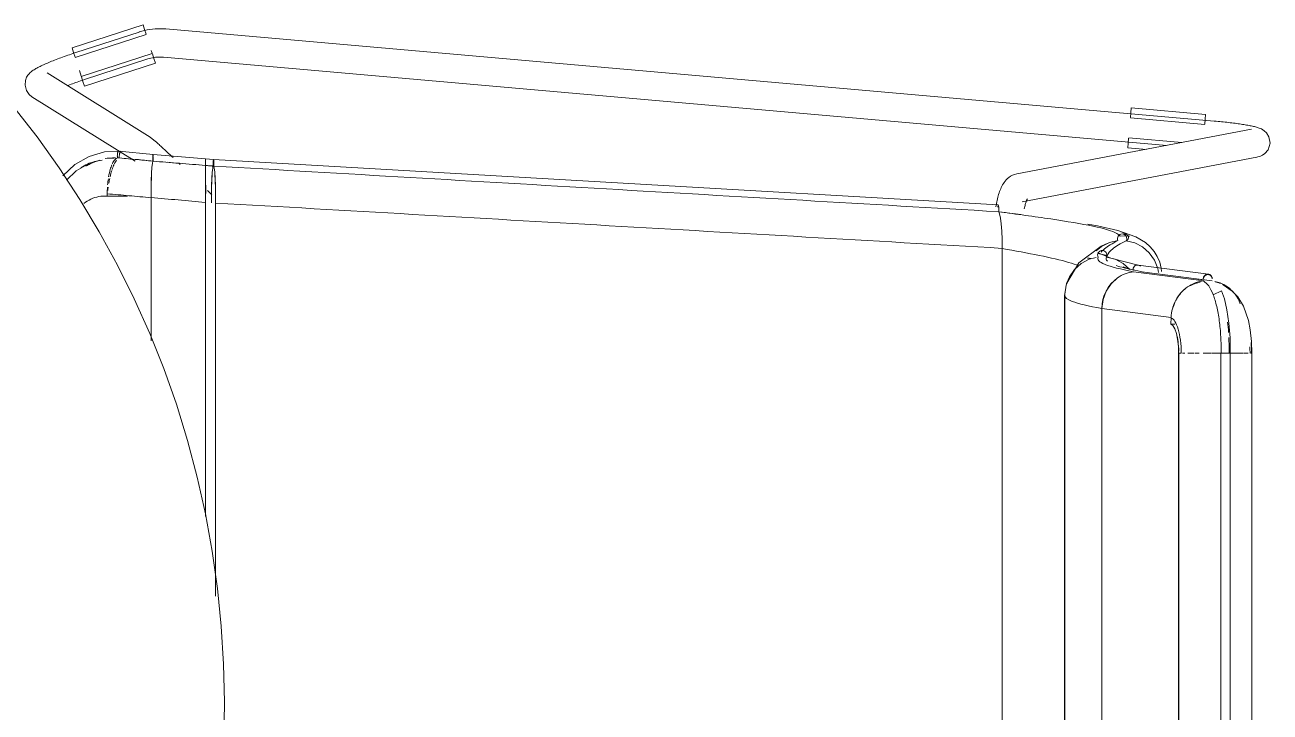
# Model space of a CAD drawing. Header units: millimetres. Extents: x 155927 to 317870, y -36033 to 97293.
# Drawn here: x 171020 to 171547, y 12302 to 12592 of the extents above; entities that cross this region are included whole.
import ezdxf

# ---------------------------------------------------------------- set-up
doc = ezdxf.new("R2010")
doc.units = ezdxf.units.MM
doc.header["$MEASUREMENT"] = 0
doc.layers.add('I-FURN', color=8, linetype='CONTINUOUS', lineweight=9)

msp = doc.modelspace()

# ---------------------------------------------------------------- linework, layer by layer
at = {"layer": 'I-FURN'}
for p, q in [((171039.9, 12582.57), (171069.91, 12592.26)), ((171069.91, 12592.26), (171070.54, 12590.31)), ((171041.21, 12578.53), (171071.21, 12588.22)), ((171068.27, 12589.26), (171041.46, 12580.55)), ((171068.32, 12589.28), (171068.27, 12589.26)), ((171069.41, 12589.6), (171068.32, 12589.28)), ((171070.52, 12589.89), (171069.41, 12589.6)), ((171071.63, 12590.13), (171070.52, 12589.89)), ((171070.54, 12590.31), (171071.17, 12588.34)), ((171072.76, 12590.33), (171071.63, 12590.13)), ((171073.89, 12590.48), (171072.76, 12590.33)), ((171075.03, 12590.58), (171073.89, 12590.48)), ((171076.17, 12590.64), (171075.03, 12590.58)), ((171077.31, 12590.66), (171076.17, 12590.64)), ((171078.45, 12590.62), (171077.31, 12590.66)), ((171079.59, 12590.55), (171078.45, 12590.62)), ((171522.91, 12551.6), (171079.59, 12590.54)), ((171040.53, 12580.62), (171039.9, 12582.57)), ((171073.41, 12581.41), (171073.79, 12580.25)), ((171028.92, 12575.89), (171029.48, 12576.13)), ((171029.48, 12576.13), (171030.06, 12576.38)), ((171030.06, 12576.38), (171030.66, 12576.62)), ((171030.66, 12576.62), (171031.27, 12576.87)), ((171031.27, 12576.87), (171031.89, 12577.12)), ((171031.89, 12577.12), (171032.53, 12577.38)), ((171032.53, 12577.38), (171033.19, 12577.63)), ((171033.19, 12577.63), (171033.85, 12577.88)), ((171033.85, 12577.88), (171034.53, 12578.14)), ((171034.53, 12578.14), (171035.22, 12578.39)), ((171035.22, 12578.39), (171035.92, 12578.65)), ((171035.92, 12578.65), (171036.62, 12578.9)), ((171036.62, 12578.9), (171037.34, 12579.16)), ((171037.34, 12579.16), (171038.06, 12579.41)), ((171038.06, 12579.41), (171038.79, 12579.66)), ((171038.79, 12579.66), (171039.52, 12579.91)), ((171039.52, 12579.91), (171040.26, 12580.15)), ((171040.26, 12580.15), (171041, 12580.4)), ((171041.17, 12578.65), (171040.53, 12580.62)), ((171041, 12580.4), (171041.46, 12580.55)), ((171073.82, 12580.15), (171043.81, 12570.46)), ((171045.12, 12566.42), (171075.12, 12576.11)), ((171045.16, 12569.14), (171071.98, 12577.85)), ((171071.98, 12577.85), (171072.62, 12578.04)), ((171072.62, 12578.04), (171073.26, 12578.21)), ((171073.26, 12578.21), (171073.9, 12578.35)), ((171073.86, 12580.03), (171074.49, 12578.06)), ((171073.9, 12578.35), (171074.56, 12578.46)), ((171074.49, 12578.06), (171075.12, 12576.11)), ((171074.56, 12578.46), (171075.21, 12578.55)), ((171075.21, 12578.55), (171075.87, 12578.61)), ((171075.87, 12578.61), (171076.53, 12578.65)), ((171076.53, 12578.65), (171077.19, 12578.66)), ((171077.19, 12578.66), (171077.86, 12578.64)), ((171077.86, 12578.64), (171078.52, 12578.6)), ((171078.52, 12578.6), (171078.54, 12578.59)), ((171078.54, 12578.59), (171502.89, 12541.31)), ((171020.69, 12570.1), (171021.26, 12571.01)), ((171021.26, 12571.01), (171021.78, 12571.64)), ((171021.78, 12571.64), (171022.24, 12572.1)), ((171022.24, 12572.1), (171022.67, 12572.47)), ((171022.67, 12572.47), (171023.07, 12572.78)), ((171023.07, 12572.78), (171023.46, 12573.06)), ((171023.46, 12573.06), (171023.85, 12573.32)), ((171023.85, 12573.32), (171024.24, 12573.56)), ((171024.24, 12573.56), (171024.64, 12573.8)), ((171024.64, 12573.8), (171025.05, 12574.03)), ((171025.05, 12574.03), (171025.48, 12574.26)), ((171025.48, 12574.26), (171025.92, 12574.48)), ((171025.92, 12574.48), (171026.37, 12574.71)), ((171026.37, 12574.71), (171026.85, 12574.94)), ((171026.85, 12574.94), (171027.34, 12575.18)), ((171027.34, 12575.18), (171027.85, 12575.41)), ((171027.85, 12575.41), (171028.38, 12575.65)), ((171028.38, 12575.65), (171028.92, 12575.89)), ((171072.89, 12544.75), (171029.3, 12572.06)), ((171042.98, 12573.04), (171043.78, 12570.56)), ((171020, 12566.74), (171020.17, 12568.72)), ((171020.59, 12564.51), (171020, 12566.74)), ((171020.17, 12568.72), (171020.69, 12570.1)), ((171038.19, 12566.69), (171038.81, 12566.93)), ((171038.81, 12566.93), (171039.45, 12567.16)), ((171039.45, 12567.16), (171040.09, 12567.4)), ((171040.09, 12567.4), (171040.75, 12567.63)), ((171040.75, 12567.63), (171041.42, 12567.87)), ((171041.42, 12567.87), (171042.09, 12568.1)), ((171042.09, 12568.1), (171042.77, 12568.34)), ((171042.77, 12568.34), (171043.45, 12568.57)), ((171043.45, 12568.57), (171044.14, 12568.8)), ((171044.49, 12568.37), (171043.85, 12570.34)), ((171044.14, 12568.8), (171044.84, 12569.03)), ((171045.12, 12566.42), (171044.49, 12568.37)), ((171044.84, 12569.03), (171045.16, 12569.14)), ((171021.81, 12562.78), (171020.59, 12564.51)), ((171021.81, 12562.78), (171022.93, 12561.89)), ((171022.93, 12561.89), (171066.52, 12534.58)), ((171025.14, 12544.87), (171015.33, 12557.51)), ((171487.53, 12553.06), (171487.71, 12555.13)), ((171487.71, 12555.13), (171487.89, 12557.17)), ((171487.89, 12557.17), (171519.3, 12554.41)), ((171487.52, 12552.94), (171518.93, 12550.18)), ((171519.13, 12552.37), (171518.94, 12550.3)), ((171519.3, 12554.41), (171519.13, 12552.37)), ((171523.07, 12551.58), (171522.91, 12551.6)), ((171523.82, 12551.52), (171523.07, 12551.58)), ((171524.57, 12551.45), (171523.82, 12551.52)), ((171525.32, 12551.37), (171524.57, 12551.45)), ((171526.06, 12551.3), (171525.32, 12551.37)), ((171526.8, 12551.22), (171526.06, 12551.3)), ((171527.54, 12551.15), (171526.8, 12551.22)), ((171528.26, 12551.07), (171527.54, 12551.15)), ((171528.98, 12550.98), (171528.26, 12551.07)), ((171529.69, 12550.9), (171528.98, 12550.98)), ((171530.39, 12550.82), (171529.69, 12550.9)), ((171531.08, 12550.73), (171530.39, 12550.82)), ((171531.75, 12550.64), (171531.08, 12550.73)), ((171532.42, 12550.56), (171531.75, 12550.64)), ((171533.06, 12550.47), (171532.42, 12550.56)), ((171533.7, 12550.38), (171533.06, 12550.47)), ((171534.32, 12550.29), (171533.7, 12550.38)), ((171534.92, 12550.2), (171534.32, 12550.29)), ((171535.51, 12550.1), (171534.92, 12550.2)), ((171536.08, 12550.01), (171535.51, 12550.1)), ((171536.63, 12549.92), (171536.08, 12550.01)), ((171537.16, 12549.83), (171536.63, 12549.92)), ((171537.67, 12549.73), (171537.16, 12549.83)), ((171538.17, 12549.64), (171537.67, 12549.73)), ((171034.44, 12531.85), (171025.14, 12544.87)), ((171072.89, 12544.75), (171073.21, 12544.54)), ((171073.21, 12544.54), (171073.47, 12544.35)), ((171538.76, 12548.12), (171439.47, 12529.3)), ((171509.26, 12542.52), (171486.78, 12544.49)), ((171538.65, 12549.54), (171538.17, 12549.64)), ((171539.11, 12549.44), (171538.65, 12549.54)), ((171539.55, 12549.35), (171539.11, 12549.44)), ((171539.98, 12549.25), (171539.55, 12549.35)), ((171540.39, 12549.14), (171539.98, 12549.25)), ((171540.79, 12549.03), (171540.39, 12549.14)), ((171541.19, 12548.92), (171540.79, 12549.03)), ((171541.58, 12548.79), (171541.19, 12548.92)), ((171541.99, 12548.65), (171541.58, 12548.79)), ((171542.42, 12548.48), (171541.99, 12548.65)), ((171542.89, 12548.27), (171542.42, 12548.48)), ((171543.45, 12547.96), (171542.89, 12548.27)), ((171544.15, 12547.49), (171543.45, 12547.96)), ((171545.06, 12546.63), (171544.15, 12547.49)), ((171546.1, 12544.98), (171545.06, 12546.63)), ((171546.59, 12542.22), (171546.1, 12544.98)), ((171073.47, 12544.35), (171073.7, 12544.18)), ((171073.7, 12544.18), (171073.92, 12544.01)), ((171073.92, 12544.01), (171074.14, 12543.83)), ((171074.14, 12543.83), (171074.37, 12543.64)), ((171074.37, 12543.64), (171074.61, 12543.44)), ((171074.61, 12543.44), (171074.87, 12543.22)), ((171074.87, 12543.22), (171075.13, 12542.99)), ((171075.13, 12542.99), (171075.41, 12542.75)), ((171075.41, 12542.75), (171075.71, 12542.49)), ((171075.71, 12542.49), (171076.02, 12542.22)), ((171076.02, 12542.22), (171076.34, 12541.93)), ((171076.34, 12541.93), (171076.67, 12541.63)), ((171076.67, 12541.63), (171077.03, 12541.31)), ((171077.03, 12541.31), (171077.39, 12540.98)), ((171077.39, 12540.98), (171077.77, 12540.64)), ((171077.77, 12540.64), (171078.16, 12540.29)), ((171078.16, 12540.29), (171078.56, 12539.92)), ((171078.56, 12539.92), (171078.97, 12539.54)), ((171078.97, 12539.54), (171079.4, 12539.15)), ((171079.4, 12539.15), (171079.83, 12538.74)), ((171486.41, 12540.26), (171486.59, 12542.3)), ((171486.41, 12540.26), (171494.3, 12539.57)), ((171486.59, 12542.3), (171486.77, 12544.37)), ((171545.75, 12539.47), (171544.43, 12537.89)), ((171545.75, 12539.47), (171546.59, 12542.22)), ((171047.13, 12536.64), (171041.12, 12533.25)), ((171047.53, 12533.94), (171041.7, 12530.57)), ((171053.65, 12538.52), (171047.13, 12536.64)), ((171060.56, 12538.8), (171053.65, 12538.52)), ((171059.66, 12538.93), (171074.15, 12537.5)), ((171073.87, 12533.77), (171074.06, 12534.65)), ((171074.06, 12534.65), (171073.87, 12533.76)), ((171074.06, 12536.11), (171074.05, 12535.62)), ((171074.05, 12535.62), (171074.06, 12536.11)), ((171074.05, 12535.62), (171074.05, 12535.12)), ((171074.05, 12535.12), (171074.05, 12535.62)), ((171074.05, 12535.12), (171074.06, 12534.65)), ((171074.06, 12534.65), (171074.05, 12535.12)), ((171074.07, 12536.57), (171074.06, 12536.11)), ((171074.06, 12536.11), (171074.07, 12536.56)), ((171074.08, 12536.95), (171074.07, 12536.57)), ((171074.07, 12536.56), (171074.08, 12536.95)), ((171074.1, 12537.25), (171074.08, 12536.95)), ((171074.08, 12536.95), (171074.1, 12537.24)), ((171074.13, 12537.44), (171074.1, 12537.25)), ((171074.13, 12537.43), (171074.15, 12537.5)), ((171074.15, 12537.5), (171074.13, 12537.44)), ((171074.15, 12537.5), (171096.36, 12535.68)), ((171074.18, 12537.44), (171074.15, 12537.5)), ((171074.15, 12537.5), (171074.18, 12537.44)), ((171074.2, 12537.25), (171074.18, 12537.44)), ((171074.18, 12537.44), (171074.2, 12537.25)), ((171074.23, 12536.96), (171074.2, 12537.25)), ((171074.2, 12537.25), (171074.23, 12536.96)), ((171074.25, 12536.13), (171074.24, 12536.58)), ((171074.24, 12536.58), (171074.25, 12536.12)), ((171074.26, 12535.64), (171074.25, 12536.13)), ((171074.25, 12536.12), (171074.26, 12535.63)), ((171074.25, 12534.67), (171074.26, 12535.14)), ((171074.26, 12535.14), (171074.25, 12534.66)), ((171074.26, 12535.14), (171074.26, 12535.64)), ((171074.26, 12535.63), (171074.26, 12535.14)), ((171079.83, 12538.74), (171080.28, 12538.33)), ((171080.28, 12538.33), (171080.73, 12537.91)), ((171080.73, 12537.91), (171081.19, 12537.47)), ((171081.19, 12537.47), (171081.66, 12537.03)), ((171081.66, 12537.03), (171082.14, 12536.59)), ((171082.14, 12536.59), (171082.63, 12536.13)), ((171096.36, 12535.68), (171096.35, 12535.61)), ((171096.35, 12535.61), (171096.36, 12535.67)), ((171096.35, 12535.42), (171096.35, 12535.61)), ((171096.35, 12535.61), (171096.35, 12535.42)), ((171096.35, 12535.13), (171096.35, 12535.42)), ((171096.35, 12535.42), (171096.35, 12535.13)), ((171096.35, 12534.74), (171096.35, 12535.13)), ((171096.35, 12535.13), (171096.35, 12534.75)), ((171096.35, 12534.75), (171096.35, 12534.3)), ((171096.35, 12534.29), (171096.35, 12534.74)), ((171096.35, 12534.3), (171096.35, 12533.81)), ((171096.35, 12533.8), (171096.35, 12534.29)), ((171096.36, 12535.61), (171096.36, 12535.68)), ((171099.71, 12535.41), (171096.36, 12535.67)), ((171096.36, 12535.67), (171096.36, 12535.6)), ((171096.36, 12535.42), (171096.36, 12535.61)), ((171096.36, 12535.6), (171096.36, 12535.42)), ((171096.36, 12535.42), (171096.36, 12535.12)), ((171096.36, 12535.12), (171096.36, 12535.42)), ((171096.36, 12535.12), (171096.36, 12534.74)), ((171096.36, 12534.74), (171096.36, 12535.12)), ((171096.36, 12534.74), (171096.36, 12534.29)), ((171096.36, 12534.29), (171096.36, 12534.74)), ((171096.36, 12534.29), (171096.36, 12533.8)), ((171096.36, 12533.8), (171096.36, 12534.29)), ((171099.61, 12534.01), (171099.6, 12533.52)), ((171099.62, 12534.47), (171099.61, 12534.01)), ((171099.64, 12534.85), (171099.62, 12534.47)), ((171099.66, 12535.14), (171099.64, 12534.85)), ((171099.69, 12535.33), (171099.66, 12535.14)), ((171099.71, 12535.4), (171099.69, 12535.33)), ((171099.71, 12535.4), (171431.62, 12516.11)), ((171099.74, 12535.33), (171099.71, 12535.4)), ((171099.77, 12535.15), (171099.74, 12535.33)), ((171099.79, 12534.85), (171099.77, 12535.15)), ((171099.81, 12534.47), (171099.79, 12534.85)), ((171099.82, 12534.02), (171099.81, 12534.47)), ((171099.82, 12533.53), (171099.82, 12534.02)), ((171441.7, 12517.51), (171541, 12536.33)), ((171541.41, 12536.42), (171541, 12536.33)), ((171541.93, 12536.55), (171541.41, 12536.42)), ((171542.55, 12536.77), (171541.93, 12536.55)), ((171543.35, 12537.14), (171542.55, 12536.77)), ((171544.43, 12537.89), (171543.35, 12537.14)), ((171043.21, 12518.47), (171034.44, 12531.85)), ((171041.12, 12533.25), (171035.97, 12528.51)), ((171041.7, 12530.57), (171037.48, 12526.54)), ((171073.54, 12529.55), (171073.42, 12526.45)), ((171073.43, 12526.52), (171073.54, 12529.59)), ((171073.69, 12532.03), (171073.54, 12529.55)), ((171073.54, 12529.59), (171073.69, 12532.03)), ((171073.69, 12532.05), (171073.87, 12533.76)), ((171073.87, 12533.76), (171073.69, 12532.03)), ((171085.11, 12533.77), (171085.62, 12533.29)), ((171096.31, 12527.7), (171096.32, 12530.2)), ((171096.32, 12530.2), (171096.31, 12527.7)), ((171096.32, 12530.2), (171096.33, 12531.95)), ((171096.33, 12531.95), (171096.32, 12530.2)), ((171096.33, 12531.95), (171096.35, 12532.84)), ((171096.35, 12532.84), (171096.33, 12531.95)), ((171096.35, 12533.81), (171096.35, 12533.31)), ((171096.35, 12533.31), (171096.35, 12533.8)), ((171096.35, 12532.84), (171096.35, 12533.31)), ((171096.35, 12533.31), (171096.35, 12532.84)), ((171096.36, 12533.8), (171096.36, 12533.3)), ((171096.36, 12533.3), (171096.36, 12533.8)), ((171096.36, 12533.3), (171096.36, 12532.83)), ((171096.36, 12532.83), (171096.36, 12533.3)), ((171096.39, 12530.18), (171096.38, 12531.94)), ((171096.38, 12531.93), (171096.39, 12530.18)), ((171096.39, 12530.18), (171096.4, 12527.68)), ((171096.4, 12527.69), (171096.39, 12530.18)), ((171099.21, 12529.91), (171099.05, 12527.41)), ((171099.4, 12531.66), (171099.21, 12529.91)), ((171099.61, 12532.56), (171099.4, 12531.66)), ((171099.6, 12533.52), (171099.61, 12533.03)), ((171099.61, 12533.03), (171099.61, 12532.56)), ((171099.81, 12532.57), (171099.82, 12533.04)), ((171100.02, 12531.68), (171099.81, 12532.57)), ((171099.82, 12533.04), (171099.82, 12533.53)), ((171100.22, 12529.93), (171100.02, 12531.68)), ((171100.38, 12527.43), (171100.22, 12529.93)), ((171437.59, 12528.68), (171436.8, 12528.24)), ((171438.48, 12529.05), (171437.59, 12528.68)), ((171439.47, 12529.3), (171438.48, 12529.05)), ((171073.35, 12523.01), (171073.42, 12526.45)), ((171073.42, 12526.45), (171073.35, 12523.01)), ((171096.3, 12524.57), (171096.29, 12521)), ((171096.29, 12521), (171096.3, 12524.56)), ((171096.3, 12524.57), (171096.31, 12527.7)), ((171096.31, 12527.7), (171096.3, 12524.57)), ((171096.41, 12524.56), (171096.42, 12521)), ((171096.42, 12521), (171096.41, 12524.56)), ((171098.93, 12524.29), (171098.85, 12520.74)), ((171099.05, 12527.41), (171098.93, 12524.29)), ((171100.5, 12524.3), (171100.38, 12527.43)), ((171100.58, 12520.73), (171100.5, 12524.3)), ((171432.9, 12523.5), (171432.64, 12522.94)), ((171433.17, 12524.06), (171432.9, 12523.5)), ((171433.46, 12524.59), (171433.17, 12524.06)), ((171433.78, 12525.13), (171433.46, 12524.59)), ((171434.14, 12525.67), (171433.78, 12525.13)), ((171434.54, 12526.2), (171434.14, 12525.67)), ((171434.99, 12526.73), (171434.54, 12526.2)), ((171435.51, 12527.25), (171434.99, 12526.73)), ((171436.11, 12527.76), (171435.51, 12527.25)), ((171436.8, 12528.24), (171436.11, 12527.76)), ((171051.43, 12504.75), (171043.21, 12518.47)), ((171063.28, 12519.86), (171053.53, 12519.86)), ((171054.77, 12519.81), (171054.77, 12520.85)), ((171073.35, 12522.92), (171073.32, 12519.15)), ((171073.32, 12519.27), (171073.35, 12522.92)), ((171073.32, 12519.15), (171073.32, 12458.6)), ((171073.32, 12458.6), (171073.32, 12519.15)), ((171096.29, 12517.21), (171096.29, 12521)), ((171096.29, 12521), (171096.29, 12517.21)), ((171098.97, 12520.44), (171097.15, 12522.18)), ((171098.85, 12520.74), (171098.82, 12517.06)), ((171100.61, 12516.95), (171100.58, 12520.73)), ((171431.27, 12518.71), (171431.12, 12518.05)), ((171431.43, 12519.35), (171431.27, 12518.71)), ((171431.61, 12519.98), (171431.43, 12519.35)), ((171431.79, 12520.6), (171431.61, 12519.98)), ((171431.98, 12521.2), (171431.79, 12520.6)), ((171432.19, 12521.79), (171431.98, 12521.2)), ((171432.41, 12522.37), (171432.19, 12521.79)), ((171432.64, 12522.94), (171432.41, 12522.37)), ((171443.67, 12518.2), (171443.57, 12517.97)), ((171443.75, 12518.4), (171443.67, 12518.2)), ((171443.83, 12518.55), (171443.75, 12518.4)), ((171443.88, 12518.64), (171443.83, 12518.55)), ((171443.92, 12518.71), (171443.88, 12518.64)), ((171443.93, 12518.73), (171443.92, 12518.71)), ((171096.29, 12384.38), (171096.29, 12517.21)), ((171096.29, 12517.21), (171096.29, 12384.38)), ((171100.61, 12350.68), (171100.61, 12516.95)), ((171100.61, 12516.95), (171100.61, 12350.68)), ((171430.72, 12516.01), (171430.6, 12515.3)), ((171430.84, 12516.7), (171430.72, 12516.01)), ((171430.98, 12517.38), (171430.84, 12516.7)), ((171431.12, 12518.05), (171430.98, 12517.38)), ((171431.44, 12515.2), (171431.48, 12515.58)), ((171431.48, 12515.57), (171431.44, 12515.19)), ((171431.48, 12515.58), (171431.52, 12515.87)), ((171431.52, 12515.86), (171431.48, 12515.57)), ((171431.62, 12516.11), (171431.57, 12516.05)), ((171431.57, 12516.05), (171431.62, 12516.11)), ((171431.73, 12515.85), (171431.77, 12515.55)), ((171431.77, 12515.55), (171431.73, 12515.84)), ((171431.8, 12515.16), (171431.77, 12515.55)), ((171431.77, 12515.55), (171431.8, 12515.16)), ((171431.83, 12514.71), (171431.8, 12515.16)), ((171431.8, 12515.16), (171431.83, 12514.71)), ((171431.81, 12513.25), (171431.83, 12513.72)), ((171431.83, 12513.72), (171431.81, 12513.25)), ((171431.81, 12513.25), (171432.21, 12512.34)), ((171432.21, 12512.34), (171431.81, 12513.25)), ((171431.83, 12514.21), (171431.83, 12514.71)), ((171431.83, 12514.71), (171431.83, 12514.22)), ((171431.83, 12514.22), (171431.83, 12513.72)), ((171431.83, 12513.72), (171431.83, 12514.21)), ((171442.73, 12514.96), (171442.63, 12514.47)), ((171442.83, 12515.43), (171442.73, 12514.96)), ((171442.93, 12515.88), (171442.83, 12515.43)), ((171443.04, 12516.3), (171442.93, 12515.88)), ((171443.15, 12516.7), (171443.04, 12516.3)), ((171443.26, 12517.06), (171443.15, 12516.7)), ((171443.36, 12517.4), (171443.26, 12517.06)), ((171443.47, 12517.7), (171443.36, 12517.4)), ((171443.57, 12517.97), (171443.47, 12517.7)), ((171432.21, 12512.34), (171432.58, 12510.61)), ((171432.58, 12510.6), (171432.21, 12512.34)), ((171432.58, 12510.6), (171432.89, 12508.13)), ((171432.89, 12508.1), (171432.58, 12510.6)), ((171432.89, 12508.1), (171433.13, 12505.05)), ((171433.13, 12505), (171432.89, 12508.1)), ((171473.6, 12507.27), (171469.54, 12508)), ((171059.1, 12490.71), (171051.43, 12504.75)), ((171433.13, 12505), (171433.28, 12501.53)), ((171433.28, 12501.46), (171433.13, 12505)), ((171482.12, 12505.38), (171473.6, 12507.27)), ((171482.13, 12502.52), (171482.04, 12502.02)), ((171482.04, 12502.02), (171482.13, 12502.51)), ((171489.75, 12502.71), (171482.12, 12505.38)), ((171482.34, 12502.97), (171482.13, 12502.52)), ((171482.13, 12502.51), (171482.34, 12502.96)), ((171482.34, 12502.96), (171482.66, 12503.34)), ((171482.66, 12503.34), (171482.34, 12502.97)), ((171482.66, 12503.34), (171483.06, 12503.63)), ((171483.06, 12503.63), (171482.66, 12503.34)), ((171483.52, 12503.82), (171483.06, 12503.63)), ((171483.06, 12503.63), (171483.52, 12503.81)), ((171486.95, 12503.07), (171483.11, 12502.88)), ((171483.52, 12503.81), (171484.01, 12503.87)), ((171484.01, 12503.87), (171483.52, 12503.82)), ((171484.01, 12503.87), (171484.49, 12503.8)), ((171484.49, 12503.8), (171484.01, 12503.87)), ((171484.49, 12503.8), (171484.94, 12503.6)), ((171484.95, 12503.61), (171484.49, 12503.8)), ((171484.94, 12503.6), (171485.34, 12503.3)), ((171485.34, 12503.31), (171484.95, 12503.61)), ((171485.65, 12502.92), (171485.34, 12503.31)), ((171485.34, 12503.3), (171485.65, 12502.91)), ((171485.84, 12502.46), (171485.65, 12502.92)), ((171485.65, 12502.91), (171485.84, 12502.46)), ((171485.84, 12502.46), (171485.92, 12501.97)), ((171485.92, 12501.97), (171485.84, 12502.46)), ((171486.63, 12501.91), (171486.95, 12503.07)), ((171493.86, 12500.2), (171489.75, 12502.71)), ((171433.28, 12501.47), (171433.34, 12497.77)), ((171433.34, 12497.7), (171433.28, 12501.46)), ((171433.34, 12114.3), (171433.34, 12497.7)), ((171433.34, 12497.7), (171433.34, 12114.3)), ((171465.67, 12491.69), (171475.21, 12498.67)), ((171473.01, 12496.79), (171475.29, 12498.61)), ((171475.29, 12498.63), (171474.15, 12497.8)), ((171475.21, 12498.67), (171476.96, 12499.56)), ((171478.61, 12500.27), (171475.29, 12498.63)), ((171475.29, 12498.61), (171478.61, 12500.26)), ((171478.61, 12500.26), (171482.22, 12501.05)), ((171482.22, 12501.05), (171478.61, 12500.27)), ((171482.07, 12501.52), (171482.04, 12502.02)), ((171482.04, 12502.02), (171482.07, 12501.52)), ((171482.22, 12501.05), (171482.07, 12501.52)), ((171482.07, 12501.52), (171482.22, 12501.05)), ((171485.87, 12501.47), (171485.71, 12501)), ((171485.71, 12501), (171485.88, 12501.47)), ((171489.34, 12500.09), (171485.71, 12501)), ((171492.66, 12498.35), (171489.34, 12500.09)), ((171495.49, 12495.87), (171492.66, 12498.35)), ((171495.83, 12498.46), (171493.86, 12500.2)), ((171497.51, 12496.49), (171495.83, 12498.46)), ((171470.12, 12493.15), (171466.72, 12491.39)), ((171466.73, 12491.39), (171470.12, 12493.14)), ((171473.04, 12493.93), (171470.12, 12493.15)), ((171473.72, 12495.5), (171473.63, 12495.01)), ((171473.63, 12495.01), (171473.67, 12494.51)), ((171473.64, 12495), (171473.72, 12495.5)), ((171473.67, 12494.51), (171473.64, 12495)), ((171473.84, 12494.04), (171473.67, 12494.51)), ((171473.67, 12494.51), (171473.83, 12494.04)), ((171473.72, 12495.5), (171473.92, 12495.95)), ((171473.92, 12495.95), (171473.72, 12495.5)), ((171477.62, 12494.72), (171473.73, 12495.55)), ((171479.19, 12493.68), (171473.87, 12495.85)), ((171473.92, 12495.95), (171474.23, 12496.33)), ((171474.23, 12496.33), (171473.92, 12495.95)), ((171474.64, 12496.63), (171474.23, 12496.33)), ((171474.23, 12496.33), (171474.64, 12496.62)), ((171475.1, 12496.82), (171474.64, 12496.63)), ((171474.64, 12496.62), (171475.1, 12496.81)), ((171475.1, 12496.81), (171475.59, 12496.88)), ((171475.59, 12496.88), (171475.1, 12496.82)), ((171475.59, 12496.88), (171476.08, 12496.81)), ((171476.08, 12496.82), (171475.59, 12496.88)), ((171476.54, 12496.63), (171476.08, 12496.82)), ((171476.08, 12496.81), (171476.54, 12496.62)), ((171476.94, 12496.33), (171476.54, 12496.63)), ((171476.54, 12496.62), (171476.94, 12496.33)), ((171476.94, 12496.33), (171477.25, 12495.95)), ((171477.26, 12495.95), (171476.94, 12496.33)), ((171477.25, 12495.95), (171477.46, 12495.5)), ((171477.46, 12495.5), (171477.26, 12495.95)), ((171477.5, 12494.51), (171477.34, 12494.04)), ((171477.34, 12494.04), (171477.5, 12494.51)), ((171481.05, 12493.15), (171477.34, 12494.04)), ((171477.46, 12495.5), (171477.54, 12495)), ((171477.54, 12495.01), (171477.46, 12495.5)), ((171477.5, 12494.51), (171477.54, 12495.01)), ((171477.54, 12495), (171477.5, 12494.51)), ((171490.8, 12490.71), (171479.19, 12493.68)), ((171484.45, 12491.39), (171481.05, 12493.15)), ((171497.66, 12492.79), (171495.49, 12495.87)), ((171498.89, 12494.29), (171497.51, 12496.49)), ((171499.06, 12489.28), (171497.66, 12492.79)), ((171499.92, 12491.92), (171498.89, 12494.29)), ((171500.57, 12489.42), (171499.92, 12491.92)), ((171066.2, 12476.37), (171059.1, 12490.71)), ((171460.56, 12483.04), (171465.67, 12491.69)), ((171463.85, 12488.89), (171461.68, 12485.75)), ((171461.69, 12485.75), (171463.86, 12488.88)), ((171466.72, 12491.39), (171463.85, 12488.89)), ((171463.86, 12488.88), (171466.73, 12491.39)), ((171484.42, 12489.89), (171486.85, 12489.13)), ((171487.32, 12488.89), (171484.45, 12491.39)), ((171486.85, 12489.13), (171493.15, 12487.75)), ((171488.7, 12489.36), (171488.63, 12488.87)), ((171488.63, 12488.87), (171488.66, 12488.37)), ((171488.9, 12489.81), (171488.7, 12489.36)), ((171518.52, 12484.06), (171488.82, 12487.9)), ((171489.2, 12490.19), (171488.9, 12489.81)), ((171489.58, 12490.49), (171489.2, 12490.19)), ((171490.02, 12490.68), (171489.58, 12490.49)), ((171490.49, 12490.74), (171490.02, 12490.68)), ((171490.96, 12490.68), (171490.49, 12490.74)), ((171520.5, 12486.87), (171490.72, 12490.73)), ((171491.4, 12490.49), (171490.96, 12490.68)), ((171491.79, 12490.2), (171491.4, 12490.49)), ((171522.06, 12484.03), (171492.37, 12487.88)), ((171499.05, 12489.27), (171499.43, 12487.53)), ((171499.43, 12487.53), (171499.06, 12489.28)), ((171500.72, 12488), (171500.57, 12489.42)), ((171459.69, 12477.85), (171460.49, 12482.89)), ((171459.84, 12478.39), (171460.32, 12482.18)), ((171460.32, 12482.18), (171459.84, 12478.39)), ((171460.32, 12482.18), (171461.69, 12485.75)), ((171461.68, 12485.75), (171460.32, 12482.18)), ((171460.49, 12482.89), (171461.86, 12486.06)), ((171479.31, 12482.78), (171477.23, 12479.67)), ((171482.05, 12485.27), (171479.31, 12482.78)), ((171518.53, 12484.49), (171516.09, 12484.81)), ((171526.69, 12482.39), (171526.49, 12482.49)), ((171530.59, 12479.71), (171526.69, 12482.39)), ((171072.73, 12461.76), (171066.2, 12476.37)), ((171459.69, 12477.85), (171459.69, 12173.05)), ((171459.84, 12133.6), (171459.84, 12478.39)), ((171459.84, 12478.39), (171459.84, 12133.6)), ((171475.92, 12476.12), (171475.44, 12472.35)), ((171477.23, 12479.67), (171475.92, 12476.12)), ((171526.08, 12479.85), (171522.54, 12478.09)), ((171527.25, 12476.4), (171526.08, 12479.85)), ((171528.35, 12471.71), (171527.25, 12476.4)), ((171532.88, 12477.24), (171530.59, 12479.71)), ((171535.27, 12473.36), (171532.88, 12477.24)), ((171475.44, 12472.35), (171504.72, 12468.49)), ((171475.44, 12139.64), (171475.44, 12472.35)), ((171475.44, 12472.35), (171475.44, 12139.64)), ((171529.19, 12466.08), (171528.35, 12471.71)), ((171537.4, 12467.31), (171535.27, 12473.36)), ((171504.72, 12468.49), (171504.65, 12465.78)), ((171506.32, 12465.78), (171504.65, 12465.78)), ((171504.65, 12465.78), (171505.51, 12465.14)), ((171506.31, 12465.78), (171504.67, 12465.78)), ((171529.68, 12459.96), (171529.19, 12466.08)), ((171538.19, 12463.27), (171537.4, 12467.31)), ((171078.66, 12446.91), (171072.73, 12461.76)), ((171505.51, 12465.14), (171506.3, 12463.79)), ((171506.3, 12463.79), (171506.97, 12461.8)), ((171506.97, 12461.8), (171507.48, 12459.31)), ((171538.7, 12458.45), (171538.19, 12463.27)), ((171507.48, 12459.31), (171507.8, 12456.46)), ((171507.8, 12456.46), (171507.91, 12453.42)), ((171529.77, 12453.42), (171529.68, 12459.96)), ((171538.81, 12453.42), (171538.7, 12458.45)), ((171507.91, 12453.42), (171507.91, 12158.57)), ((171507.97, 12158.57), (171507.97, 12453.42)), ((171509.5, 12453.42), (171510.55, 12453.42)), ((171511.82, 12453.42), (171514.28, 12453.42)), ((171514.8, 12453.42), (171516.65, 12453.42)), ((171518.27, 12453.42), (171521.83, 12453.42)), ((171525.84, 12453.42), (171522.03, 12453.42)), ((171522.03, 12453.42), (171525.84, 12453.42)), ((171525.81, 12453.42), (171525.81, 12158.57)), ((171525.92, 12453.42), (171529.77, 12453.42)), ((171526.14, 12453.42), (171525.92, 12453.42)), ((171526.47, 12453.42), (171526.14, 12453.42)), ((171526.89, 12453.42), (171526.47, 12453.42)), ((171527.37, 12453.42), (171526.89, 12453.42)), ((171527.87, 12453.42), (171527.37, 12453.42)), ((171528.36, 12453.42), (171527.87, 12453.42)), ((171528.81, 12453.42), (171528.36, 12453.42)), ((171529.2, 12453.42), (171528.81, 12453.42)), ((171529.51, 12453.42), (171529.2, 12453.42)), ((171529.7, 12453.42), (171529.51, 12453.42)), ((171532.55, 12453.42), (171529.53, 12453.42)), ((171529.53, 12453.42), (171532.54, 12453.42)), ((171529.77, 12453.42), (171529.7, 12453.42)), ((171529.77, 12158.57), (171529.77, 12453.42)), ((171532.71, 12453.42), (171535.29, 12453.42)), ((171535.57, 12453.42), (171537.32, 12453.42)), ((171538.51, 12453.42), (171538.79, 12453.42)), ((171538.81, 12453.42), (171538.64, 12453.42)), ((171538.81, 12158.57), (171538.81, 12453.42)), ((171084, 12431.82), (171078.66, 12446.91)), ((171088.73, 12416.54), (171084, 12431.82)), ((171092.84, 12401.08), (171088.73, 12416.54)), ((171096.33, 12385.46), (171092.84, 12401.08)), ((171099.19, 12369.72), (171096.33, 12385.46)), ((171101.43, 12353.88), (171099.19, 12369.72)), ((171103.02, 12337.96), (171101.43, 12353.88)), ((171103.98, 12321.99), (171103.02, 12337.96)), ((171104.3, 12306), (171103.98, 12321.99)), ((171104.21, 12297.36), (171104.3, 12306))]:
    msp.add_line(p, q, dxfattribs=at)
for centre, major_axis, ratio, start_param, end_param in [((171490.51, 12472.22), (0, -15.78), 0.955139, 3.495799, 3.737346), ((171490.51, 12472.22), (0, -15.78), 0.955139, 3.254129, 3.495629), ((171490.49, 12488.78), (0, -1.96), 0.955139, 2.379629, 4.923331), ((171490.51, 12472.22), (0, -15.78), 0.955139, 3.737469, 4.704147), ((171534.53, 12453.42), (0, 12.4), 0.287441, 4.712389, 4.932602), ((171523.06, 12453.42), (15.75, 0), 0.000004, 2.669107, 2.851347)]:
    msp.add_ellipse(centre, major_axis=major_axis, ratio=ratio, start_param=start_param, end_param=end_param, dxfattribs=at)
for points, knots in [([(171043.65, 12531.88), (171044.54, 12532.45), (171047.36, 12534.11), (171050.46, 12534.73), (171052.6, 12535.01)], [0.591443, 0.591443, 0.591443, 0.591443, 0.6666667, 0.8236682, 0.8236682, 0.8236682, 0.8236682]), ([(171051.5, 12535.01), (171050.16, 12534.62), (171048.2, 12533.89), (171046.37, 12532.88), (171045.79, 12532.53)], [0.2297626, 0.2297626, 0.2297626, 0.2297626, 0.3333333, 0.3824546, 0.3824546, 0.3824546, 0.3824546]), ([(171056.95, 12533.57), (171057.27, 12534.25), (171057.97, 12535.38), (171058.71, 12535.94), (171059.11, 12536.09)], [0.6690305, 0.6690305, 0.6690305, 0.6690305, 0.8333333, 1, 1, 1, 1]), ([(171059.11, 12536.09), (171059.09, 12536.23), (171059.06, 12536.52), (171059.04, 12536.94), (171059.05, 12537.31), (171059.07, 12537.61), (171059.11, 12537.87), (171059.16, 12538.13), (171059.22, 12538.35), (171059.28, 12538.54), (171059.38, 12538.74), (171059.47, 12538.84), (171059.51, 12538.88)], [0, 0, 0, 0, 0.0555556, 0.1111111, 0.1666667, 0.1944444, 0.2222222, 0.2777778, 0.3055556, 0.3333333, 0.3888889, 0.4444444, 0.4444444, 0.4444444, 0.4444444]), ([(171096.36, 12532.83), (171092.67, 12533.14), (171087.33, 12533.58), (171082, 12534.02), (171080.36, 12534.16)], [0, 0, 0, 0, 0.5, 0.7233886, 0.7233886, 0.7233886, 0.7233886]), ([(171099.71, 12535.41), (171099.73, 12535.4), (171099.76, 12535.27), (171099.79, 12534.87), (171099.81, 12534.49), (171099.82, 12534.03), (171099.83, 12533.54), (171099.82, 12533.03), (171099.82, 12532.72), (171099.81, 12532.57)], [-0.498493, -0.498493, -0.498493, -0.498493, -0.375, -0.3125, -0.25, -0.1875, -0.125, -0.0625, 0, 0, 0, 0]), ([(171055.37, 12528.06), (171055.56, 12529.16), (171055.97, 12531.02), (171056.5, 12532.47), (171056.74, 12533.07)], [0.3333333, 0.3333333, 0.3333333, 0.3333333, 0.5, 0.6319656, 0.6319656, 0.6319656, 0.6319656]), ([(171098.82, 12517.06), (171098.82, 12519.57), (171098.88, 12523.34), (171099.04, 12527.53), (171099.26, 12530.88), (171099.47, 12532.27), (171099.61, 12532.56)], [-0.996036, -0.996036, -0.996036, -0.996036, -0.6666667, -0.5, -0.3333333, 0, 0, 0, 0]), ([(171099.81, 12532.57), (171099.96, 12532.29), (171100.17, 12530.9), (171100.39, 12527.54), (171100.51, 12524.37), (171100.59, 12520.77), (171100.61, 12518.22), (171100.61, 12516.95)], [-1, -1, -1, -1, -0.666667, -0.5, -0.333333, -0.166667, 0, 0, 0, 0]), ([(171044.88, 12516.7), (171045.79, 12517.46), (171048.78, 12519.39), (171052.39, 12520.02), (171054.77, 12519.81)], [0.5, 0.5, 0.5, 0.5, 0.6666667, 1, 1, 1, 1]), ([(171431.81, 12513.25), (171439.36, 12512.23), (171454.57, 12510.2), (171473.01, 12507.15), (171481.31, 12504.71), (171482.91, 12503.28), (171483.11, 12502.88)], [0, 0, 0, 0, 0.25, 0.5, 0.75, 0.8499411, 0.8499411, 0.8499411, 0.8499411]), ([(171483.5, 12504.77), (171484.13, 12504.54), (171487.04, 12503.28), (171487.27, 12502.02), (171485.71, 12501)], [0.6929173, 0.6929173, 0.6929173, 0.6929173, 0.75, 1, 1, 1, 1]), ([(171433.34, 12497.7), (171438.73, 12496.72), (171449.51, 12494.78), (171460.22, 12492.34), (171464.47, 12490.88), (171465.61, 12490.4)], [0, 0, 0, 0, 0.25, 0.5, 0.625, 0.625, 0.625, 0.625]), ([(171482.22, 12501.05), (171479.82, 12499.88), (171477.16, 12498.25), (171475.49, 12496.63), (171475.09, 12496.17)], [0, 0, 0, 0, 0.5, 0.6963068, 0.6963068, 0.6963068, 0.6963068]), ([(171485.71, 12501), (171483.31, 12499.84), (171479.88, 12497.74), (171478.09, 12495.65), (171477.62, 12494.72)], [0, 0, 0, 0, 0.5, 0.9025383, 0.9025383, 0.9025383, 0.9025383]), ([(171522.1, 12484.91), (171522.11, 12485.05), (171522.09, 12485.27), (171522.02, 12485.57), (171521.92, 12485.83), (171521.74, 12486.15), (171521.45, 12486.47), (171521.09, 12486.7), (171520.74, 12486.84), (171520.43, 12486.89), (171520.16, 12486.89), (171519.9, 12486.86), (171519.64, 12486.78), (171519.39, 12486.67), (171519.08, 12486.48), (171518.76, 12486.16), (171518.52, 12485.76), (171518.4, 12485.4), (171518.36, 12485.14), (171518.34, 12484.98), (171518.33, 12484.91)], [0.1111111, 0.1111111, 0.1111111, 0.1111111, 0.1666667, 0.1944444, 0.2222222, 0.2777778, 0.3333333, 0.3888889, 0.4444444, 0.4791667, 0.5138889, 0.5486111, 0.5833333, 0.6180556, 0.6527778, 0.7222222, 0.7916667, 0.8263889, 0.8611111, 0.8888889, 0.8888889, 0.8888889, 0.8888889]), ([(171518.43, 12485.31), (171518.47, 12485.42), (171518.56, 12485.66), (171518.84, 12486.07), (171519.39, 12486.52), (171520.26, 12486.78), (171521.04, 12486.55), (171521.55, 12486.15), (171521.85, 12485.77), (171522.04, 12485.31), (171522.08, 12484.98), (171522.09, 12484.82)], [-0.8125, -0.8125, -0.8125, -0.8125, -0.765625, -0.71875, -0.625, -0.5, -0.375, -0.3125, -0.25, -0.1875, -0.125, -0.125, -0.125, -0.125]), ([(171531.32, 12478.93), (171530.53, 12479.87), (171528.71, 12481.55), (171525.89, 12483.14), (171523.98, 12483.61), (171523.24, 12483.77)], [0.5, 0.5, 0.5, 0.5, 0.6666667, 0.8333333, 0.9365189, 0.9365189, 0.9365189, 0.9365189]), ([(171459.69, 12477.85), (171459.69, 12477.02), (171462.07, 12475.19), (171469.71, 12473.36), (171475.44, 12472.35)], [0.0892847, 0.0892847, 0.0892847, 0.0892847, 0.5, 1, 1, 1, 1]), ([(171522.54, 12478.09), (171523.09, 12476.67), (171524.08, 12473.34), (171525.18, 12467.28), (171525.81, 12460.42), (171525.88, 12455.77), (171525.84, 12453.42)], [0.3397465, 0.3397465, 0.3397465, 0.3397465, 0.5, 0.6666667, 0.8333333, 0.9999948, 0.9999948, 0.9999948, 0.9999948]), ([(171533.97, 12474.29), (171533.78, 12474.81), (171533.21, 12476.15), (171532.47, 12477.41), (171531.94, 12478.13)], [0.260519, 0.260519, 0.260519, 0.260519, 0.3333333, 0.4544474, 0.4544474, 0.4544474, 0.4544474])]:
    msp.add_open_spline(points, degree=3, knots=knots, dxfattribs=at)
for points in [[(171053.83, 12535.74), (171055.06, 12535.94), (171056.32, 12535.97), (171057.58, 12535.98)], [(171058.28, 12536.05), (171057.38, 12536.03), (171056.48, 12535.97), (171055.59, 12535.87)], [(171058.75, 12535.08), (171058.43, 12534.67), (171058.1, 12534.15), (171057.79, 12533.51)], [(171059.11, 12536.09), (171061.55, 12535.85), (171066.5, 12535.37), (171071.54, 12534.89), (171074.06, 12534.65)], [(171060.41, 12538.74), (171060.37, 12538.7), (171060.27, 12538.58), (171060.14, 12538.28), (171060.02, 12537.9), (171059.93, 12537.44), (171059.86, 12536.95), (171059.83, 12536.45), (171059.83, 12536.14), (171059.84, 12535.99)], [(171067.16, 12535.37), (171069.45, 12535.14), (171071.75, 12534.91), (171074.06, 12534.68)], [(171096.35, 12532.84), (171092.63, 12533.14), (171085.19, 12533.74), (171077.77, 12534.35), (171074.06, 12534.65)], [(171099.61, 12532.56), (171099.6, 12533.15), (171099.6, 12534.66), (171099.68, 12535.4), (171099.71, 12535.41)], [(171056.69, 12530.63), (171056.44, 12529.83), (171056.21, 12528.96), (171055.99, 12528.03)], [(171057.68, 12533.26), (171057.38, 12532.62), (171057.11, 12531.88), (171056.84, 12531.06)], [(171096.35, 12532.84), (171096.93, 12532.79), (171098.08, 12532.7), (171099.24, 12532.61), (171099.81, 12532.57)], [(171096.36, 12532.83), (171096.9, 12532.78), (171097.99, 12532.69), (171099.07, 12532.6), (171099.61, 12532.56)], [(171431.81, 12513.25), (171376.58, 12516.47), (171265.98, 12522.91), (171155.22, 12529.35), (171099.81, 12532.57)], [(171054.77, 12520.85), (171054.78, 12521.8), (171054.81, 12522.73), (171054.87, 12523.63)], [(171054.94, 12524.57), (171055.01, 12525.47), (171055.12, 12526.35), (171055.24, 12527.21)], [(171055.19, 12523.69), (171055.12, 12523.22), (171055.07, 12522.74), (171055.02, 12522.27)], [(171055.84, 12527.38), (171055.7, 12526.73), (171055.56, 12526.07), (171055.44, 12525.38)], [(171053.25, 12519.86), (171053.76, 12519.87), (171054.27, 12519.85), (171054.77, 12519.81)], [(171054.77, 12520.85), (171057.8, 12520.59), (171063.94, 12520.05), (171070.19, 12519.46), (171073.32, 12519.15)], [(171073.32, 12519.27), (171077.15, 12518.93), (171080.97, 12518.59), (171084.8, 12518.24)], [(171084.8, 12518.24), (171088.63, 12517.9), (171092.46, 12517.56), (171096.29, 12517.21)], [(171100.61, 12516.95), (171156.13, 12513.75), (171211.66, 12510.56), (171267.1, 12507.36)], [(171431.82, 12513.23), (171434.95, 12512.84), (171438.11, 12512.44), (171441.22, 12512.04)], [(171267.1, 12507.36), (171322.56, 12504.17), (171377.98, 12500.97), (171433.34, 12497.77)], [(171469.37, 12493.65), (171469.84, 12493.59), (171470.31, 12493.54), (171470.77, 12493.48)], [(171473.84, 12494.04), (171473.29, 12493.01), (171475.25, 12490.97), (171483.32, 12488.92), (171488.82, 12487.9)], [(171477.34, 12494.04), (171477.05, 12493.49), (171477.19, 12492.95), (171477.76, 12492.4)], [(171481.49, 12490.5), (171483.39, 12489.84), (171486.2, 12489.19), (171489.24, 12488.53)], [(171518.52, 12484.06), (171517.28, 12483.91), (171514.9, 12483.33), (171511.56, 12481.56), (171508.72, 12479.03), (171506.53, 12475.89), (171505.12, 12472.29), (171504.76, 12469.79), (171504.72, 12468.49)], [(171513.01, 12482.07), (171514.27, 12482.77), (171515.63, 12483.17), (171517.01, 12483.51)], [(171518.51, 12483.85), (171519.24, 12483.5), (171520.64, 12482.19), (171521.91, 12479.72), (171522.48, 12478.26)], [(171523.39, 12483.59), (171524.08, 12483.43), (171524.75, 12483.23), (171525.41, 12482.98)], [(171459.84, 12478.39), (171459.74, 12478.21), (171459.69, 12478.03), (171459.69, 12477.85)], [(171506.66, 12475.58), (171507.65, 12477.43), (171508.91, 12479.31), (171510.54, 12480.53)], [(171505.27, 12472.02), (171505.56, 12473.14), (171506, 12474.19), (171506.5, 12475.25)], [(171504.73, 12468.24), (171505.29, 12468.12), (171506.39, 12467.17), (171507.78, 12463.85), (171508.74, 12459.05), (171509.01, 12455.32), (171509.03, 12453.42)], [(171528.56, 12466.57), (171528.74, 12465.16), (171528.91, 12463.71), (171529.02, 12462.24)], [(171507.96, 12454.26), (171507.9, 12457.04), (171507.54, 12459.58), (171507.02, 12461.8)], [(171529.13, 12460.02), (171529.24, 12457.84), (171529.28, 12455.64), (171529.24, 12453.42)], [(171538.53, 12458.02), (171538.66, 12456.55), (171538.72, 12455), (171538.72, 12453.42)]]:
    msp.add_open_spline(points, degree=3, dxfattribs=at)

doc.saveas('drawing.dxf')
